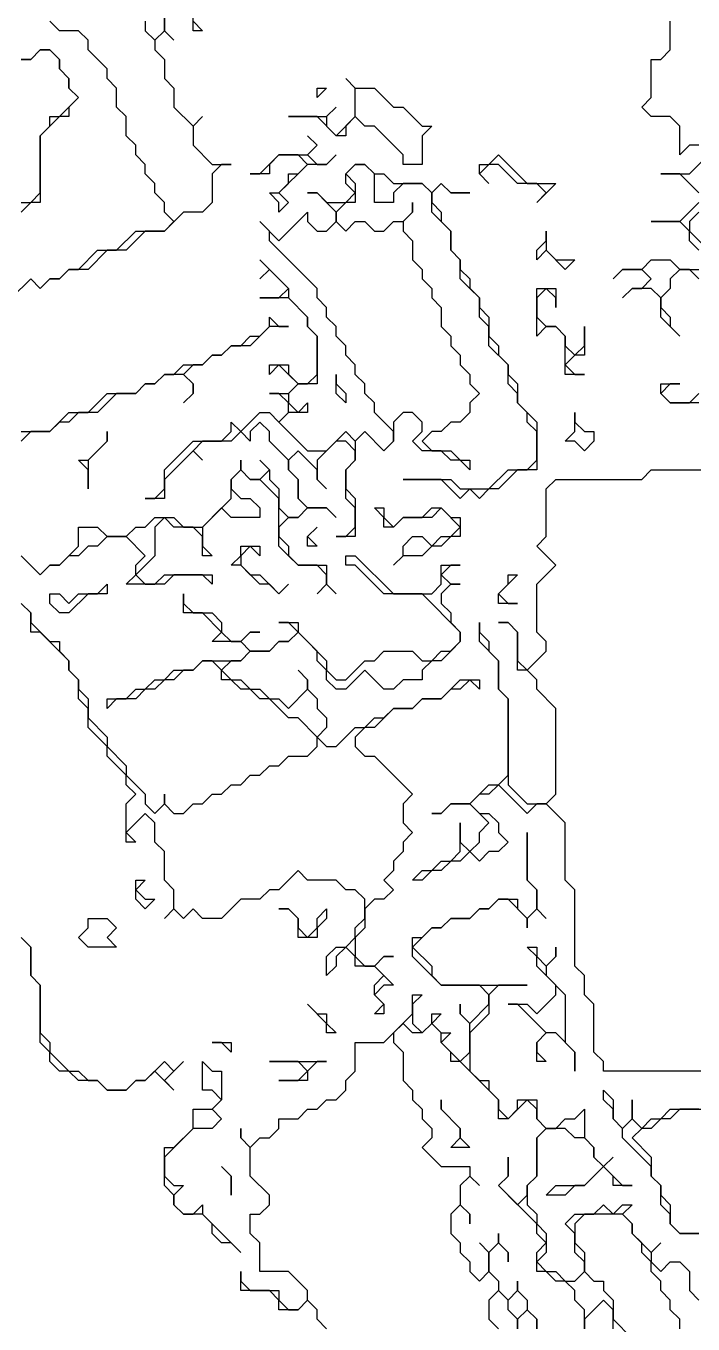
# Model space of a CAD drawing. Header units: metres. Extents: x 0 to 96.9, y 0 to 54.3.
# Drawn here: x 62.75 to 69.74, y 21.15 to 34.75 of the extents above; entities that cross this region are included whole.
import ezdxf

# ---------------------------------------------------------------- set-up
doc = ezdxf.new("R2010")
doc.units = ezdxf.units.M

msp = doc.modelspace()

# ---------------------------------------------------------------- linework, layer by layer
for points in [[(64.2, 34.9), (64.2, 34.7), (64.3, 34.6), (64.2, 34.7), (64.1, 34.6), (64.1, 34.5), (64.2, 34.4), (64.2, 34.2), (64.3, 34.1), (64.3, 33.9), (64.5, 33.7), (64.6, 33.8), (64.5, 33.7), (64.5, 33.5), (64.7, 33.3), (64.9, 33.3), (64.8, 33.3), (64.7, 33.2), (64.7, 32.9), (64.6, 32.8), (64.4, 32.8), (64.2, 32.6), (64, 32.6), (63.8, 32.4), (63.6, 32.4), (63.4, 32.2), (63.2, 32.2), (63.1, 32.1), (63, 32.1), (62.9, 32), (62.8, 32.1), (62.6, 31.9)], [(64, 34.8), (64, 34.7), (64.1, 34.6), (64.2, 34.7), (64.2, 34.9)], [(64.5, 34.8), (64.6, 34.7), (64.5, 34.7), (64.5, 34.9)], [(62.6, 31.9), (62.8, 32.1), (62.9, 32), (63, 32.1), (63.1, 32.1), (63.2, 32.2), (63.3, 32.2), (63.5, 32.4), (63.7, 32.4), (63.9, 32.6), (64.2, 32.6), (64.3, 32.7), (64.2, 32.8), (64.2, 32.9), (64.1, 33), (64.1, 33.1), (64, 33.2), (64, 33.3), (63.9, 33.4), (63.9, 33.5), (63.8, 33.6), (63.8, 33.8), (63.7, 33.9), (63.7, 34.1), (63.6, 34.2), (63.6, 34.3), (63.4, 34.5), (63.4, 34.6), (63.3, 34.7), (63.1, 34.7), (63, 34.8)], [(69.8, 33.5), (69.7, 33.5), (69.6, 33.4), (69.6, 33.7), (69.5, 33.8), (69.3, 33.8), (69.2, 33.9), (69.3, 34), (69.3, 34.4), (69.4, 34.4), (69.5, 34.5), (69.5, 34.8)], [(62.7, 32.9), (62.8, 32.9), (62.9, 33), (62.9, 33.6), (63, 33.7), (63, 33.8), (63.1, 33.8), (63.3, 34), (63.2, 34.1), (63.2, 34.2), (63.1, 34.3), (63.1, 34.4), (63, 34.5), (62.9, 34.5), (62.8, 34.4), (62.7, 34.4)], [(62.7, 34.4), (62.8, 34.4), (62.9, 34.5), (63, 34.5), (63.1, 34.4), (63.1, 34.3), (63.2, 34.2), (63.2, 34.1), (63.3, 34), (63.2, 33.9), (63.2, 33.8), (63.1, 33.8), (62.9, 33.6), (62.9, 32.9), (62.8, 32.9), (62.7, 32.8)], [(69.8, 33), (69.6, 33.2), (69.4, 33.2), (69.7, 33.2), (69.9, 33.4)], [(62.7, 29.2), (62.9, 29), (63, 29.1), (63.1, 29.1), (63.3, 29.3), (63.3, 29.5), (63.5, 29.5), (63.6, 29.4), (63.8, 29.4), (63.9, 29.5), (64, 29.5), (64.1, 29.6), (64.3, 29.6), (64.4, 29.5), (64.6, 29.5), (64.9, 29.8), (64.9, 30), (65, 30.1), (65, 30.2), (65, 30.1), (65.1, 30), (65.2, 30), (65.3, 30.1), (65.2, 30.2), (65.3, 30.1), (65.3, 30), (65.4, 29.9), (65.4, 29.7), (65.5, 29.6), (65.6, 29.6), (65.7, 29.7), (65.6, 29.8), (65.6, 30), (65.5, 30.1), (65.5, 30.2), (65.3, 30.4), (65.3, 30.5), (65.2, 30.6), (65.1, 30.5), (65.1, 30.4), (65, 30.5), (64.9, 30.4), (64.6, 30.4), (64.5, 30.3), (64.6, 30.2), (64.5, 30.3), (64.2, 30), (64.2, 29.8), (64, 29.8), (64.1, 29.8), (64.2, 29.9), (64.2, 30.1), (64.5, 30.4), (64.8, 30.4), (64.9, 30.5), (64.9, 30.6), (65, 30.5), (65.2, 30.7), (65.3, 30.7), (65.4, 30.6), (65.5, 30.7), (65.5, 30.8), (65.4, 30.9), (65.3, 30.9), (65.5, 30.9), (65.6, 31), (65.4, 31.2), (65.3, 31.1), (65.3, 31.2), (65.5, 31.2), (65.5, 31.1), (65.6, 31), (65.7, 31), (65.8, 31.1), (65.8, 31.5), (65.7, 31.6), (65.7, 31.7), (65.5, 31.9), (65.2, 31.9), (65.4, 31.9), (65.5, 32), (65.3, 32.2), (65.2, 32.1), (65.3, 32.2), (65.2, 32.3), (65.5, 32), (65.5, 31.9), (65.7, 31.7), (65.7, 31.6), (65.8, 31.5), (65.8, 31), (65.6, 31), (65.5, 30.9), (65.5, 30.8), (65.6, 30.7), (65.7, 30.8), (65.7, 30.7), (65.5, 30.7), (65.4, 30.6), (65.7, 30.3), (65.9, 30.3), (66.1, 30.5), (66.2, 30.4), (66.3, 30.5), (66.5, 30.3), (66.6, 30.4), (66.6, 30.5), (66.4, 30.7), (66.4, 30.8), (66.3, 30.9), (66.3, 31), (66.2, 31.1), (66.2, 31.2), (66.1, 31.3), (66.1, 31.4), (66, 31.5), (66, 31.6), (65.9, 31.7), (65.9, 31.8), (65.8, 31.9), (65.8, 32), (65.3, 32.5), (65.3, 32.6), (65.2, 32.7), (65.4, 32.5), (65.7, 32.8), (65.7, 32.7), (65.8, 32.6), (65.9, 32.6), (66, 32.7), (66, 32.8), (65.8, 33), (65.7, 33), (65.8, 33), (65.9, 32.9), (66.1, 32.9), (66.2, 33), (66.1, 33.1), (66.1, 33.2), (66.2, 33.3), (66.3, 33.3), (66.4, 33.2), (66.5, 33.2), (66.6, 33.1), (66.9, 33.1), (67, 33), (67.1, 33.1), (67.2, 33), (67.4, 33), (67.2, 33), (67.1, 33.1), (67, 33), (67, 32.9), (67.1, 32.8), (67.1, 32.7), (67.2, 32.6), (67.2, 32.4), (67.3, 32.3), (67.3, 32.2), (67.4, 32.1), (67.4, 32), (67.5, 31.9), (67.5, 31.8), (67.6, 31.7), (67.6, 31.5), (67.7, 31.4), (67.7, 31.3), (67.8, 31.2), (67.8, 31.1), (67.9, 31), (67.9, 30.8), (68.1, 30.6), (68.1, 30.1), (67.9, 30.1), (67.7, 29.9), (67.6, 29.9), (67.5, 29.8), (67.4, 29.9), (67.3, 29.8), (67.1, 30), (66.7, 30), (67.2, 30), (67.3, 29.9), (67.6, 29.9), (67.8, 30.1), (68, 30.1), (68.1, 30.2), (68.1, 30.5), (68, 30.6), (68, 30.7), (67.9, 30.8), (67.9, 30.9), (67.8, 31), (67.8, 31.2), (67.6, 31.4), (67.6, 31.6), (67.5, 31.7), (67.5, 31.9), (67.3, 32.1), (67.3, 32.3), (67.2, 32.4), (67.2, 32.6), (67, 32.8), (67, 33), (66.9, 33.1), (66.7, 33.1), (66.6, 33), (66.6, 32.9), (66.4, 32.9), (66.4, 33.2), (66.3, 33.3), (66.2, 33.3), (66.1, 33.2), (66.2, 33.1), (66.2, 32.9), (66.1, 32.9), (66, 32.8), (66, 32.7), (66.1, 32.6), (66.2, 32.7), (66.3, 32.7), (66.4, 32.6), (66.5, 32.6), (66.6, 32.7), (66.7, 32.7), (66.8, 32.8), (66.8, 32.9), (66.8, 32.8), (66.7, 32.7), (66.7, 32.6), (66.8, 32.5), (66.8, 32.3), (66.9, 32.2), (66.9, 32.1), (67, 32), (67, 31.9), (67.1, 31.8), (67.1, 31.6), (67.2, 31.5), (67.2, 31.4), (67.3, 31.3), (67.3, 31.2), (67.4, 31.1), (67.4, 31), (67.5, 30.9), (67.4, 30.8), (67.4, 30.7), (67.3, 30.6), (67.2, 30.6), (67.1, 30.5), (67, 30.5), (66.9, 30.4), (67, 30.3), (67.2, 30.3), (67.3, 30.2), (67.4, 30.2), (67.4, 30.1), (67.3, 30.2), (67.2, 30.2), (67.1, 30.3), (66.9, 30.3), (66.8, 30.4), (66.9, 30.5), (66.9, 30.6), (66.8, 30.7), (66.7, 30.7), (66.6, 30.6), (66.6, 30.4), (66.5, 30.3), (66.3, 30.5), (66.2, 30.4), (66.2, 30.2), (66.1, 30.1), (66.1, 29.9), (66.2, 29.8), (66.2, 29.4), (66, 29.4), (66.1, 29.4), (66.2, 29.5), (66.2, 29.7), (66.1, 29.8), (66.1, 30.1), (66.2, 30.2), (66.2, 30.3), (66.1, 30.4), (66, 30.4), (65.8, 30.2), (65.8, 30), (65.9, 29.9), (65.8, 30), (65.8, 30.1), (65.6, 30.3), (65.5, 30.2), (65.5, 30.1), (65.6, 30), (65.6, 29.8), (65.7, 29.7), (65.9, 29.7), (66, 29.6), (65.9, 29.7), (65.7, 29.7), (65.6, 29.6), (65.5, 29.6), (65.4, 29.5), (65.4, 29.4), (65.5, 29.3), (65.5, 29.2), (65.6, 29.1), (65.9, 29.1), (65.9, 28.9), (66, 28.8), (65.9, 28.9), (65.8, 28.8), (65.9, 28.9), (65.9, 29), (65.8, 29.1), (65.6, 29.1), (65.4, 29.3), (65.4, 29.8), (65.2, 30), (65.1, 30), (65, 30.1), (64.9, 30), (64.9, 29.9), (65, 29.8), (65.1, 29.8), (65.2, 29.7), (65.2, 29.6), (64.9, 29.6), (64.8, 29.7), (64.6, 29.5), (64.6, 29.3), (64.7, 29.2), (64.6, 29.2), (64.6, 29.4), (64.5, 29.5), (64.3, 29.5), (64.2, 29.6), (64.1, 29.5), (64.1, 29.2), (63.9, 29), (64, 28.9), (64.1, 28.9), (64.2, 29), (64.7, 29), (64.7, 28.9), (64.6, 29), (64.3, 29), (64.2, 28.9), (63.8, 28.9), (63.9, 29), (63.9, 29.1), (64, 29.2), (63.8, 29.4), (63.6, 29.4), (63.5, 29.3), (63.4, 29.3), (63.3, 29.2), (63.2, 29.2), (63.1, 29.1), (63, 29.1), (62.9, 29), (62.7, 29.2)], [(69.8, 32.4), (69.7, 32.5), (69.7, 32.6), (69.6, 32.7), (69.3, 32.7), (69.6, 32.7), (69.8, 32.9)], [(69.8, 32.8), (69.7, 32.7), (69.7, 32.6), (69.9, 32.4)], [(69.8, 32.1), (69.7, 32.2), (69.6, 32.2), (69.5, 32.1), (69.5, 32), (69.4, 31.9), (69.4, 31.8), (69.5, 31.7), (69.5, 31.6), (69.6, 31.5), (69.4, 31.7), (69.4, 31.9), (69.3, 32), (69.1, 32), (69, 31.9), (69.1, 32), (69.2, 32), (69.3, 32.1), (69.2, 32.2), (69, 32.2), (68.9, 32.1), (69, 32.2), (69.2, 32.2), (69.3, 32.3), (69.5, 32.3), (69.6, 32.2), (69.8, 32.2)], [(62.7, 30.5), (63, 30.5), (63.2, 30.7), (63.4, 30.7), (63.6, 30.9), (63.9, 30.9), (64, 31), (64.1, 31), (64.2, 31.1), (64.3, 31.1), (64.4, 31.2), (64.6, 31.2), (64.7, 31.3), (64.8, 31.3), (64.9, 31.4), (65, 31.4), (65.1, 31.5), (65.2, 31.5), (65.3, 31.6), (65.3, 31.7), (65.4, 31.6), (65.5, 31.6), (65.3, 31.6), (65.1, 31.4), (64.9, 31.4), (64.8, 31.3), (64.7, 31.3), (64.6, 31.2), (64.5, 31.2), (64.4, 31.1), (64.5, 31), (64.5, 30.9), (64.4, 30.8), (64.5, 30.9), (64.5, 31), (64.4, 31.1), (64.2, 31.1), (64.1, 31), (64, 31), (63.9, 30.9), (63.7, 30.9), (63.5, 30.7), (63.3, 30.7), (63.2, 30.6), (63.1, 30.6), (63, 30.5), (62.8, 30.5), (62.7, 30.4)], [(69.8, 30.8), (69.5, 30.8), (69.4, 30.9), (69.4, 31), (69.6, 31), (69.5, 31), (69.4, 30.9), (69.5, 30.8), (69.7, 30.8), (69.8, 30.9)], [(70.7, 23.8), (68.8, 23.8), (68.8, 23.9), (68.7, 24), (68.7, 24.5), (68.6, 24.6), (68.6, 24.8), (68.5, 24.9), (68.5, 25.7), (68.4, 25.8), (68.4, 26.4), (68.2, 26.6), (68.1, 26.6), (68, 26.5), (67.7, 26.8), (67.6, 26.7), (67.5, 26.7), (67.4, 26.6), (67.5, 26.5), (67.6, 26.5), (67.7, 26.4), (67.7, 26.3), (67.8, 26.2), (67.7, 26.1), (67.6, 26.1), (67.5, 26), (67.4, 26.1), (67.3, 26), (67.2, 26), (67.1, 25.9), (67, 25.9), (66.9, 25.8), (66.8, 25.8), (66.9, 25.9), (67, 25.9), (67.1, 26), (67.2, 26), (67.3, 26.1), (67.3, 26.4), (67.3, 26.2), (67.4, 26.1), (67.5, 26.2), (67.5, 26.3), (67.6, 26.4), (67.4, 26.6), (67.2, 26.6), (67.1, 26.5), (67, 26.5), (67.1, 26.5), (67.2, 26.6), (67.4, 26.6), (67.6, 26.8), (67.7, 26.8), (67.8, 26.9), (67.8, 27.7), (67.7, 27.8), (67.7, 28.1), (67.5, 28.3), (67.5, 28.5), (67.5, 28.4), (67.6, 28.3), (67.6, 28.2), (67.7, 28.1), (67.7, 27.8), (67.8, 27.7), (67.8, 26.8), (68, 26.6), (68.2, 26.6), (68.3, 26.7), (68.3, 27.6), (68.1, 27.8), (68.1, 27.9), (68, 28), (67.9, 28), (67.9, 28.4), (67.8, 28.5), (67.7, 28.5), (67.8, 28.5), (67.9, 28.4), (67.9, 28.1), (68, 28), (68.2, 28.2), (68.2, 28.3), (68.1, 28.4), (68.1, 28.9), (68.3, 29.1), (68.1, 29.3), (68.2, 29.4), (68.2, 29.9), (68.3, 30), (69.2, 30), (69.3, 30.1), (70.4, 30.1)], [(62.7, 28.7), (62.8, 28.6), (62.8, 28.5), (63, 28.3), (63.1, 28.3), (63.1, 28.2), (63.2, 28.1), (63.2, 28), (63.3, 27.9), (63.3, 27.8), (63.4, 27.7), (63.4, 27.5), (63.6, 27.3), (63.6, 27.2), (63.8, 27), (63.8, 26.9), (64, 26.7), (64, 26.6), (64.1, 26.5), (64.2, 26.6), (64.2, 26.7), (64.2, 26.6), (64.3, 26.5), (64.4, 26.5), (64.5, 26.6), (64.6, 26.6), (64.7, 26.7), (64.8, 26.7), (64.9, 26.8), (65, 26.8), (65.1, 26.9), (65.2, 26.9), (65.3, 27), (65.4, 27), (65.5, 27.1), (65.7, 27.1), (65.8, 27.2), (65.8, 27.3), (65.6, 27.5), (65.5, 27.5), (65.3, 27.7), (65.2, 27.7), (65.1, 27.8), (65, 27.8), (64.9, 27.9), (64.8, 27.9), (64.8, 28), (64.7, 28.1), (64.6, 28.1), (64.5, 28), (64.4, 28), (64.3, 27.9), (64.2, 27.9), (64.1, 27.8), (64, 27.8), (63.9, 27.7), (63.7, 27.7), (63.6, 27.6), (63.6, 27.7), (63.8, 27.7), (63.9, 27.8), (64, 27.8), (64.1, 27.9), (64.2, 27.9), (64.3, 28), (64.5, 28), (64.6, 28.1), (65, 28.1), (65.1, 28.2), (65, 28.3), (64.7, 28.3), (64.8, 28.4), (64.6, 28.6), (64.4, 28.6), (64.4, 28.8), (64.4, 28.7), (64.5, 28.6), (64.7, 28.6), (64.8, 28.5), (64.8, 28.4), (64.9, 28.3), (65, 28.3), (65.1, 28.4), (65.2, 28.4), (65.1, 28.4), (65, 28.3), (65.1, 28.2), (65.3, 28.2), (65.4, 28.3), (65.5, 28.3), (65.6, 28.4), (65.5, 28.5), (65.4, 28.5), (65.6, 28.5), (65.6, 28.4), (65.9, 28.1), (65.9, 28), (66, 27.9), (66.1, 27.9), (66.3, 28.1), (66.4, 28.1), (66.5, 28.2), (66.8, 28.2), (66.9, 28.1), (67, 28.1), (67.1, 28.2), (67.2, 28.2), (67.3, 28.3), (67.3, 28.4), (66.9, 28.8), (66.5, 28.8), (66.2, 29.1), (66.1, 29.1), (66.1, 29.2), (66.2, 29.2), (66.6, 28.8), (67, 28.8), (67.1, 28.9), (67.1, 29.1), (67.3, 29.1), (67.2, 29.1), (67.1, 29), (67.2, 28.9), (67.3, 28.9), (67.2, 28.9), (67.1, 28.8), (67.1, 28.7), (67.2, 28.6), (67.2, 28.5), (67.3, 28.4), (67.3, 28.3), (67.1, 28.1), (67, 28.1), (66.9, 28), (66.9, 27.9), (66.7, 27.9), (66.6, 27.8), (66.5, 27.8), (66.3, 28), (66.1, 27.8), (66, 27.8), (65.9, 27.9), (65.9, 28), (65.8, 28.1), (65.8, 28.2), (65.6, 28.4), (65.5, 28.3), (65.4, 28.3), (65.3, 28.2), (65.1, 28.2), (65, 28.1), (64.9, 28.1), (64.8, 28), (64.9, 27.9), (65, 27.9), (65.1, 27.8), (65.2, 27.8), (65.3, 27.7), (65.4, 27.7), (65.5, 27.6), (65.7, 27.8), (65.7, 27.9), (65.6, 28), (65.7, 27.9), (65.7, 27.8), (65.8, 27.7), (65.8, 27.6), (65.9, 27.5), (65.9, 27.4), (65.8, 27.3), (65.9, 27.2), (66, 27.2), (66.2, 27.4), (66.3, 27.4), (66.4, 27.5), (66.5, 27.5), (66.6, 27.6), (66.8, 27.6), (66.9, 27.7), (67.1, 27.7), (67.3, 27.9), (67.5, 27.9), (67.5, 27.8), (67.4, 27.9), (67.3, 27.8), (67.2, 27.8), (67.1, 27.7), (66.9, 27.7), (66.8, 27.6), (66.6, 27.6), (66.4, 27.4), (66.3, 27.4), (66.2, 27.3), (66.2, 27.2), (66.3, 27.1), (66.4, 27.1), (66.8, 26.7), (66.7, 26.6), (66.7, 26.4), (66.8, 26.3), (66.7, 26.2), (66.7, 26.1), (66.6, 26), (66.6, 25.9), (66.5, 25.8), (66.6, 25.7), (66.5, 25.6), (66.4, 25.6), (66.3, 25.5), (66.3, 25.3), (66.2, 25.2), (66.2, 25), (66.3, 24.9), (66.4, 24.9), (66.5, 25), (66.6, 25), (66.5, 25), (66.4, 24.9), (66.6, 24.7), (66.5, 24.7), (66.4, 24.6), (66.5, 24.5), (66.5, 24.4), (66.4, 24.4), (66.5, 24.5), (66.4, 24.6), (66.4, 24.7), (66.5, 24.8), (66.4, 24.9), (66.2, 24.9), (66.2, 25), (66.1, 25.1), (66, 25), (66, 24.9), (65.9, 24.8), (65.9, 25), (66, 25.1), (66.1, 25.1), (66.2, 25.2), (66.2, 25.3), (66.3, 25.4), (66.3, 25.6), (66.2, 25.7), (66.1, 25.7), (66, 25.8), (65.7, 25.8), (65.6, 25.9), (65.4, 25.7), (65.3, 25.7), (65.2, 25.6), (65, 25.6), (64.8, 25.4), (64.6, 25.4), (64.5, 25.5), (64.4, 25.4), (64.3, 25.5), (64.2, 25.4), (64.3, 25.5), (64.3, 25.7), (64.2, 25.8), (64.2, 26.1), (64.1, 26.2), (64.1, 26.4), (64, 26.5), (63.8, 26.3), (63.9, 26.2), (63.8, 26.2), (63.8, 26.6), (63.9, 26.7), (63.8, 26.8), (63.8, 26.9), (63.6, 27.1), (63.6, 27.2), (63.4, 27.4), (63.4, 27.6), (63.3, 27.7), (63.3, 27.9), (63.2, 28), (63.2, 28.1), (62.9, 28.4), (62.8, 28.4), (62.8, 28.6), (62.7, 28.7)], [(65.9, 21.1), (65.8, 21.2), (65.8, 21.3), (65.7, 21.4), (65.6, 21.3), (65.4, 21.3), (65.4, 21.4), (65.3, 21.5), (65, 21.5), (65, 21.7), (65, 21.6), (65.1, 21.5), (65.4, 21.5), (65.4, 21.4), (65.5, 21.3), (65.6, 21.3), (65.7, 21.4), (65.7, 21.5), (65.5, 21.7), (65.2, 21.7), (65.2, 22), (65.1, 22.1), (65.1, 22.3), (65.2, 22.3), (65.3, 22.4), (65.3, 22.5), (65.1, 22.7), (65.1, 23), (65, 23.1), (65, 23.2), (65, 23.1), (65.1, 23), (65.2, 23.1), (65.3, 23.1), (65.4, 23.2), (65.4, 23.3), (65.6, 23.3), (65.7, 23.4), (65.8, 23.4), (65.9, 23.5), (66, 23.5), (66.1, 23.6), (66.1, 23.7), (66.2, 23.8), (66.2, 24.1), (66.5, 24.1), (66.8, 24.4), (66.8, 24.6), (66.9, 24.6), (66.8, 24.5), (66.8, 24.3), (66.9, 24.2), (67, 24.3), (67, 24.4), (67.1, 24.4), (67, 24.3), (67.1, 24.2), (67.2, 24.2), (67.1, 24.1), (67.3, 23.9), (67.4, 24), (67.4, 24.3), (67.3, 24.4), (67.3, 24.5), (67.3, 24.4), (67.4, 24.3), (67.6, 24.5), (67.6, 24.6), (67.5, 24.7), (67.1, 24.7), (66.8, 25), (66.8, 25.2), (66.9, 25.2), (67, 25.3), (67.1, 25.3), (67.2, 25.4), (67.4, 25.4), (67.5, 25.5), (67.6, 25.5), (67.7, 25.6), (67.9, 25.6), (67.9, 25.5), (68, 25.4), (68.1, 25.5), (68.1, 25.7), (68, 25.8), (68, 26.3), (68, 25.8), (68.1, 25.7), (68.1, 25.5), (68.2, 25.4), (68.1, 25.5), (68, 25.4), (68, 25.3), (68, 25.4), (67.8, 25.6), (67.7, 25.6), (67.6, 25.5), (67.5, 25.5), (67.4, 25.4), (67.2, 25.4), (67.1, 25.3), (67, 25.3), (66.8, 25.1), (67, 24.9), (67, 24.8), (67.1, 24.7), (68, 24.7), (67.7, 24.7), (67.6, 24.6), (67.6, 24.4), (67.4, 24.2), (67.4, 23.8), (67.5, 23.7), (67.6, 23.7), (67.6, 23.6), (67.7, 23.5), (67.7, 23.4), (67.8, 23.3), (67.9, 23.4), (67.9, 23.5), (68.1, 23.5), (68.1, 23.3), (68.2, 23.2), (68.3, 23.2), (68.4, 23.3), (68.5, 23.3), (68.6, 23.4), (68.6, 23.1), (68.7, 23), (68.7, 22.9), (68.8, 22.8), (68.9, 22.9), (68.8, 22.8), (69, 22.6), (69.1, 22.6), (68.9, 22.6), (68.9, 22.7), (68.8, 22.8), (68.6, 22.6), (68.5, 22.6), (68.4, 22.5), (68.2, 22.5), (68.3, 22.6), (68.6, 22.6), (68.8, 22.8), (68.7, 22.9), (68.7, 23), (68.6, 23.1), (68.5, 23.1), (68.4, 23.2), (68.2, 23.2), (68.1, 23.1), (68.1, 22.7), (68, 22.6), (68, 22.4), (68.1, 22.3), (68.1, 22.2), (68.2, 22.1), (68.2, 21.9), (68.1, 21.8), (68.2, 21.7), (68.3, 21.7), (68.4, 21.6), (68.5, 21.6), (68.6, 21.7), (68.6, 21.8), (68.5, 21.9), (68.5, 22.1), (68.4, 22.2), (68.5, 22.3), (68.7, 22.3), (68.8, 22.4), (68.9, 22.3), (69, 22.4), (69.1, 22.4), (69, 22.3), (69.1, 22.2), (69.1, 22.1), (69.3, 21.9), (69.4, 22), (69.3, 21.9), (69.3, 21.8), (69.4, 21.7), (69.5, 21.8), (69.6, 21.8), (69.7, 21.7), (69.7, 21.5), (69.8, 21.4)], [(62.7, 25.2), (62.8, 25.1), (62.8, 24.8), (62.9, 24.7), (62.9, 24.2), (63, 24.1), (63, 24), (63.2, 23.8), (63.3, 23.8), (63.4, 23.7), (63.5, 23.7), (63.6, 23.6), (63.8, 23.6), (63.9, 23.7), (64, 23.7), (64.2, 23.9), (64.3, 23.8), (64.4, 23.9), (64.2, 23.7), (64.3, 23.6), (64.1, 23.8), (64, 23.7), (63.9, 23.7), (63.8, 23.6), (63.6, 23.6), (63.5, 23.7), (63.3, 23.7), (63.2, 23.8), (63.1, 23.8), (63, 23.9), (63, 24), (62.9, 24.1), (62.9, 24.7), (62.8, 24.8), (62.8, 25.1), (62.7, 25.2)], [(68.9, 21.1), (68.9, 21.3), (68.8, 21.4), (68.6, 21.2), (68.6, 21.1), (68.6, 21.3), (68.5, 21.4), (68.5, 21.5), (68.4, 21.6), (68.3, 21.6), (68.2, 21.7), (68.1, 21.7), (68.1, 21.9), (68.2, 22), (68.1, 22.1), (68.1, 22.2), (67.7, 22.6), (67.8, 22.7), (67.8, 22.9), (67.8, 22.7), (67.7, 22.6), (67.9, 22.4), (68, 22.5), (68, 22.6), (68.1, 22.7), (68.1, 23.1), (68.2, 23.2), (68.1, 23.3), (68.1, 23.4), (68, 23.5), (67.8, 23.3), (67.7, 23.3), (67.7, 23.5), (67.3, 23.9), (67.2, 23.9), (67.2, 24), (67.1, 24.1), (67.1, 24.2), (67, 24.3), (66.9, 24.2), (66.8, 24.2), (66.7, 24.3), (66.6, 24.2), (66.6, 24.1), (66.7, 24), (66.7, 23.7), (66.8, 23.6), (66.8, 23.5), (66.9, 23.4), (66.9, 23.3), (67, 23.2), (67, 23.1), (66.9, 23), (67.1, 22.8), (67.4, 22.8), (67.4, 22.7), (67.5, 22.6), (67.4, 22.7), (67.3, 22.6), (67.3, 22.4), (67.4, 22.3), (67.4, 22.2), (67.4, 22.3), (67.3, 22.4), (67.2, 22.3), (67.2, 22.1), (67.3, 22), (67.3, 21.9), (67.4, 21.8), (67.4, 21.7), (67.5, 21.6), (67.6, 21.7), (67.6, 21.9), (67.5, 22), (67.6, 21.9), (67.7, 22), (67.7, 22.1), (67.7, 22), (67.8, 21.9), (67.8, 21.8), (67.8, 21.9), (67.7, 22), (67.6, 21.9), (67.6, 21.7), (67.7, 21.6), (67.7, 21.5), (67.8, 21.4), (67.9, 21.5), (67.9, 21.6), (67.9, 21.5), (68, 21.4), (68, 21.3), (68.1, 21.2), (68.1, 21.1)], [(69.8, 22.1), (69.6, 22.1), (69.5, 22.2), (69.5, 22.3), (69.4, 22.4), (69.4, 22.6), (69.3, 22.7), (69.3, 22.8), (69, 23.1), (69, 23.2), (68.9, 23.3), (68.9, 23.4), (68.8, 23.5), (68.8, 23.6), (68.9, 23.5), (68.9, 23.3), (69, 23.2), (69.1, 23.3), (69.1, 23.5), (69.1, 23.3), (69.2, 23.2), (69.3, 23.3), (69.4, 23.3), (69.5, 23.4), (69.9, 23.4)], [(69.8, 23.4), (69.6, 23.4), (69.5, 23.3), (69.4, 23.3), (69.3, 23.2), (69.2, 23.2), (69.1, 23.1), (69.3, 22.9), (69.3, 22.7), (69.4, 22.6), (69.4, 22.5), (69.5, 22.4), (69.5, 22.2), (69.6, 22.1), (69.8, 22.1)], [(69.6, 21.1), (69.6, 21.2), (69.5, 21.3), (69.5, 21.4), (69.4, 21.5), (69.4, 21.6), (69.3, 21.7), (69.3, 21.8), (69.2, 21.9), (69.2, 22), (69.1, 22.1), (69.1, 22.2), (69, 22.3), (68.6, 22.3), (68.5, 22.2), (68.5, 22), (68.6, 21.9), (68.6, 21.7), (68.7, 21.6), (68.8, 21.6), (68.8, 21.5), (68.9, 21.4), (68.9, 21.2), (69.1, 21)], [(68.1, 21.1), (68.1, 21.2), (68, 21.3), (67.9, 21.2), (67.9, 21.1), (67.9, 21.2), (67.8, 21.3), (67.8, 21.4), (67.7, 21.5), (67.6, 21.4), (67.6, 21.2), (67.7, 21.1)]]:
    msp.add_lwpolyline(points)
for points in [[(66.7, 33.3), (66.7, 33.4), (66.4, 33.7), (66.3, 33.7), (66.2, 33.8), (66.1, 33.7), (66.1, 33.6), (66, 33.6), (65.8, 33.8), (65.5, 33.8), (65.9, 33.8), (66, 33.9), (65.9, 33.8), (65.9, 33.7), (66, 33.6), (66.2, 33.8), (66.2, 34.1), (66.1, 34.2), (66.2, 34.1), (66.4, 34.1), (66.6, 33.9), (66.7, 33.9), (66.9, 33.7), (67, 33.7), (66.9, 33.6), (66.9, 33.3)], [(65.8, 34), (65.8, 34.1), (65.9, 34.1)], [(65.4, 32.8), (65.4, 32.9), (65.3, 33), (65.4, 33), (65.5, 33.1), (65.5, 33.2), (65.6, 33.2), (65.7, 33.3), (65.6, 33.4), (65.4, 33.4), (65.3, 33.3), (65.3, 33.2), (65.1, 33.2), (65.2, 33.2), (65.4, 33.4), (65.7, 33.4), (65.8, 33.5), (65.7, 33.6), (65.8, 33.5), (65.7, 33.4), (65.8, 33.3), (65.9, 33.3), (66, 33.4), (65.9, 33.3), (65.7, 33.3), (65.4, 33), (65.5, 32.9)], [(68.1, 32.9), (68.2, 33), (68.1, 33.1), (67.9, 33.1), (67.7, 33.3), (67.6, 33.3), (67.5, 33.2), (67.6, 33.1), (67.5, 33.2), (67.5, 33.3), (67.6, 33.3), (67.7, 33.4), (68, 33.1), (68.3, 33.1)], [(68.4, 32.2), (68.2, 32.4), (68.1, 32.3), (68.1, 32.4), (68.2, 32.5), (68.2, 32.6), (68.2, 32.4), (68.3, 32.3), (68.5, 32.3)], [(68.4, 31.1), (68.4, 31.5), (68.3, 31.6), (68.2, 31.6), (68.1, 31.5), (68.1, 32), (68.3, 32), (68.3, 31.8), (68.3, 31.9), (68.2, 32), (68.1, 31.9), (68.1, 31.7), (68.2, 31.6), (68.3, 31.6), (68.4, 31.5), (68.4, 31.4), (68.5, 31.3), (68.6, 31.4), (68.6, 31.6), (68.6, 31.3), (68.5, 31.3), (68.4, 31.2), (68.5, 31.1), (68.6, 31.1)], [(66.1, 30.8), (66, 30.9), (66, 31.1), (66, 31), (66.1, 30.9)], [(68.6, 30.3), (68.5, 30.4), (68.4, 30.4), (68.5, 30.5), (68.5, 30.7), (68.5, 30.6), (68.6, 30.5), (68.7, 30.5), (68.7, 30.4)], [(63.4, 29.9), (63.4, 30.1), (63.3, 30.2), (63.4, 30.2), (63.6, 30.4), (63.6, 30.5), (63.6, 30.4), (63.4, 30.2)], [(66.6, 29.1), (66.7, 29.2), (66.7, 29.3), (66.8, 29.4), (66.9, 29.4), (67, 29.3), (67.1, 29.4), (67.2, 29.4), (67.3, 29.5), (67.1, 29.7), (67, 29.6), (66.7, 29.6), (66.6, 29.5), (66.5, 29.5), (66.5, 29.6), (66.4, 29.7), (66.5, 29.7), (66.5, 29.6), (66.6, 29.5), (66.7, 29.6), (66.9, 29.6), (67, 29.7), (67.1, 29.7), (67.2, 29.6), (67.3, 29.6), (67.3, 29.4), (67.2, 29.4), (67.1, 29.3), (67, 29.3), (66.9, 29.2), (66.7, 29.2)], [(65.7, 29.3), (65.7, 29.4), (65.8, 29.5), (65.7, 29.4), (65.8, 29.3)], [(65.4, 28.8), (65.3, 28.9), (65.2, 28.9), (65, 29.1), (64.9, 29.1), (65, 29.2), (65, 29.3), (65.2, 29.3), (65.2, 29.2), (65.1, 29.3), (65, 29.2), (65, 29.1), (65.1, 29), (65.2, 29), (65.4, 28.8), (65.5, 28.9)], [(67.7, 28.7), (67.7, 28.8), (67.8, 28.9), (67.8, 29), (67.9, 29), (67.7, 28.8), (67.8, 28.7), (67.9, 28.7)], [(63.1, 28.6), (63, 28.7), (63, 28.8), (63.1, 28.8), (63.2, 28.7), (63.3, 28.8), (63.5, 28.8), (63.6, 28.9), (63.6, 28.8), (63.4, 28.8), (63.2, 28.6)], [(64, 25.5), (63.9, 25.6), (63.9, 25.8), (64, 25.8), (63.9, 25.7), (64, 25.6), (64.1, 25.6)], [(65.6, 25.2), (65.6, 25.4), (65.5, 25.5), (65.4, 25.5), (65.5, 25.5), (65.6, 25.4), (65.6, 25.3), (65.7, 25.2), (65.8, 25.3), (65.8, 25.4), (65.9, 25.5), (65.9, 25.4), (65.8, 25.3), (65.8, 25.2)], [(63.4, 25.1), (63.3, 25.2), (63.4, 25.3), (63.4, 25.4), (63.6, 25.4), (63.7, 25.3), (63.6, 25.2), (63.7, 25.1)], [(68.5, 23.8), (68.5, 24), (68.3, 24.2), (68.2, 24.2), (68.1, 24.1), (68.1, 24), (68.2, 23.9), (68.1, 23.9), (68.1, 24.1), (68.2, 24.2), (67.9, 24.5), (67.8, 24.5), (68, 24.5), (68.1, 24.4), (68.3, 24.6), (68.3, 24.7), (68.1, 24.9), (68.1, 25), (68, 25.1), (68.1, 25.1), (68.1, 25), (68.2, 24.9), (68.3, 25), (68.3, 25.1), (68.3, 25), (68.2, 24.9), (68.2, 24.8), (68.4, 24.6), (68.4, 24.1), (68.5, 24)], [(65.9, 24.2), (65.9, 24.3), (65.7, 24.5), (65.8, 24.4), (65.9, 24.4), (65.9, 24.3), (66, 24.2)], [(64.9, 24), (64.8, 24.1), (64.7, 24.1), (64.9, 24.1)], [(65, 21.9), (64.9, 22), (64.8, 22), (64.7, 22.1), (64.7, 22.2), (64.6, 22.3), (64.4, 22.3), (64.3, 22.4), (64.3, 22.5), (64.2, 22.6), (64.2, 23), (64.3, 23), (64.5, 23.2), (64.5, 23.4), (64.7, 23.4), (64.8, 23.5), (64.7, 23.6), (64.6, 23.6), (64.6, 23.9), (64.7, 23.8), (64.8, 23.8), (64.8, 23.5), (64.7, 23.4), (64.8, 23.3), (64.7, 23.2), (64.5, 23.2), (64.2, 22.9), (64.2, 22.7), (64.3, 22.6), (64.4, 22.6), (64.3, 22.5), (64.3, 22.4), (64.4, 22.3), (64.5, 22.3), (64.6, 22.4), (64.6, 22.3)], [(65.4, 23.7), (65.6, 23.7), (65.7, 23.8), (65.6, 23.9), (65.3, 23.9), (65.9, 23.9), (65.8, 23.9), (65.7, 23.8), (65.7, 23.7)], [(67.2, 23), (67.3, 23.1), (67.3, 23.2), (67.1, 23.4), (67.1, 23.5), (67.1, 23.4), (67.3, 23.2), (67.3, 23.1), (67.4, 23)], [(64.9, 22.5), (64.9, 22.7), (64.8, 22.8), (64.9, 22.7)]]:
    msp.add_lwpolyline(points, close=True)

doc.saveas('drawing.dxf')
